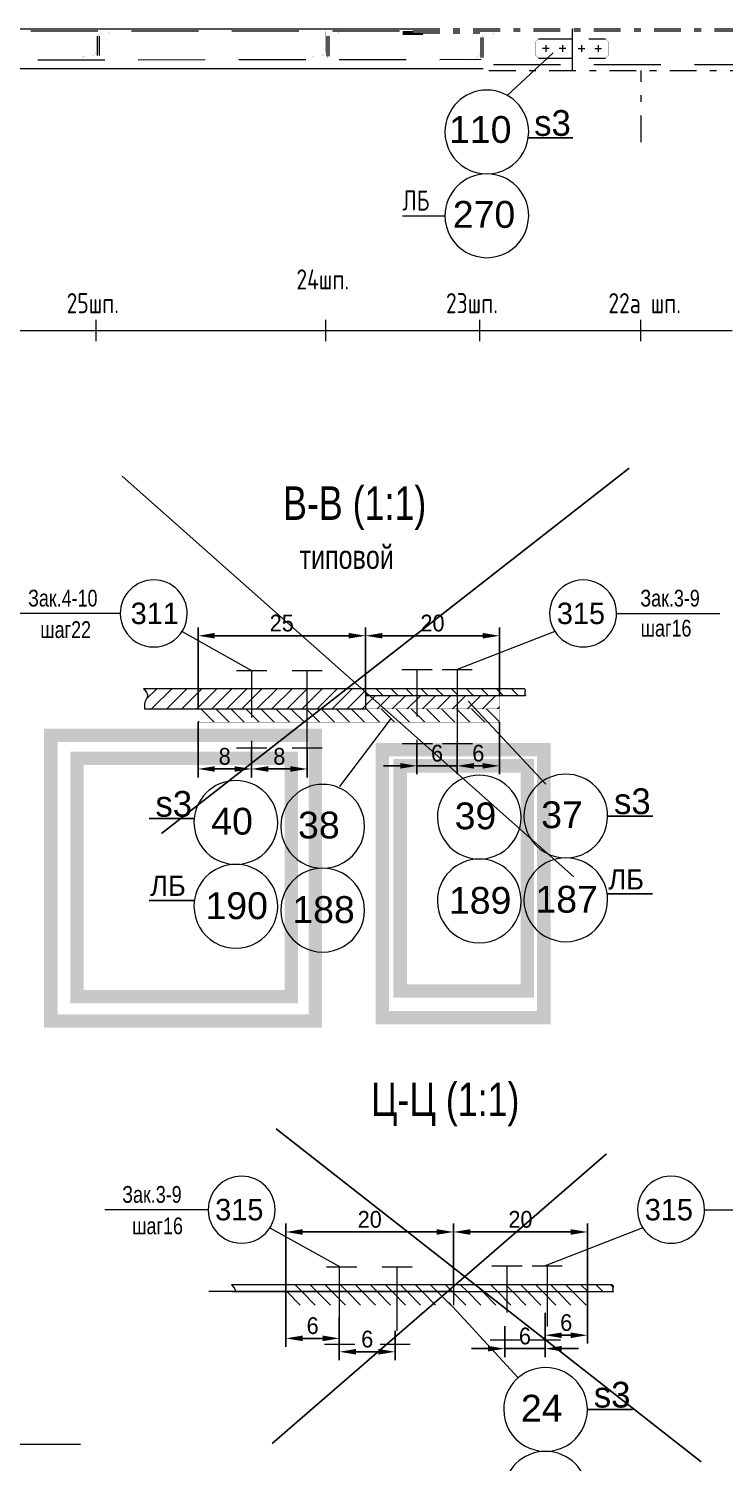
# Model space of a CAD drawing. Header units: millimetres. Extents: x 42007 to 66896, y -556 to 10827.
# Drawn here: x 44927 to 45966, y 1115 to 3254 of the extents above; entities that cross this region are included whole.
import ezdxf
from ezdxf.enums import TextEntityAlignment as Align

# ---------------------------------------------------------------- set-up
doc = ezdxf.new("R2010")
doc.units = ezdxf.units.MM
for name, pattern in [('K5LT32769', [0]), ('K5LT32770', [0]), ('K5LT32781', [90, 40, -20, 10, -20]), ('K5LT32782', [150, 100, -50]), ('K5LT32783', [75, 50, -25]), ('K5LT32786', [25.318241, 20.818241, -1.5, 1.5, -1.5]), ('K5LT32802', [105, 70, -35])]:
    doc.linetypes.add(name, pattern=pattern)
doc.layers.get('Defpoints').update_dxf_attribs({"color": 250})
doc.layers.add('pen_7', color=1, linetype='Continuous')
doc.styles.add('KTEXTSTYLE', font='GOST_AU.SHX', dxfattribs={"width": 0.96, "height": 5})
doc.styles.add('style5', font='arial.ttf', dxfattribs={"height": 3})
doc.dimstyles.new('ISO-10', dxfattribs={"dimscale": 10, "dimtxt": 2.5, "dimasz": 2.5, "dimexe": 1.25, "dimexo": 0, "dimtad": 1, "dimdec": 0, "dimtxsty": 'Standard', "dimcen": 2.5, "dimclrd": 7, "dimclre": 7, "dimclrt": 6, "dimadec": 0, "dimazin": 0, "dimtfac": 1, "dimtdec": 0, "dimtmove": 0, "dimatfit": 3, "dimfxl": 0, "dimarcsym": 0})
pattern_1 = [(45, (50614.336, 3365.016), (-11.22532, 11.22532), [])]
pattern_2 = [(135, (50614.336, 3365.016), (-11.22532, -11.22532), [])]

# ---------------------------------------------------------------- blocks, each defined once
blk = doc.blocks.new('*D118')
at = {"color": 7, "lineweight": -2, "transparency": 16777216}
for p, q in [((45180.2, 2219.5), (45180.2, 2137.3)), ((45259.9, 2181.1), (45259.9, 2137.3)), ((45205.2, 2149.8), (45234.9, 2149.8))]:
    blk.add_line(p, q, dxfattribs=at)
at = {"color": 7, "transparency": 16777216}
for points in [[(45205.2, 2153.9), (45205.2, 2145.6), (45180.2, 2149.8)], [(45234.9, 2153.9), (45234.9, 2145.6), (45259.9, 2149.8)]]:
    blk.add_solid(points, dxfattribs=at)
at = {"layer": 'Defpoints', "color": 0, "transparency": 16777216}
for p in [(45180.2, 2219.5), (45259.9, 2181.1), (45259.9, 2149.8)]:
    blk.add_point(p, dxfattribs=at)
at = {"color": 6, "transparency": 16777216, "insert": (45220, 2168.5), "char_height": 25, "attachment_point": 5}
blk.add_mtext('\\H25.0;\\W0.965;\\Q0;\\H25.0;\\W0.965;\\Q0;\\Q0;8', dxfattribs=at)
blk = doc.blocks.new('*D119')
at = {"color": 7, "lineweight": -2, "transparency": 16777216}
for p, q in [((45259.9, 2181.1), (45259.9, 2137.3)), ((45343.1, 2181.1), (45343.1, 2137.3)), ((45284.9, 2149.8), (45318.1, 2149.8))]:
    blk.add_line(p, q, dxfattribs=at)
at = {"color": 7, "transparency": 16777216}
for points in [[(45284.9, 2153.9), (45284.9, 2145.6), (45259.9, 2149.8)], [(45318.1, 2153.9), (45318.1, 2145.6), (45343.1, 2149.8)]]:
    blk.add_solid(points, dxfattribs=at)
at = {"layer": 'Defpoints', "color": 0, "transparency": 16777216}
for p in [(45259.9, 2181.1), (45343.1, 2181.1), (45343.1, 2149.8)]:
    blk.add_point(p, dxfattribs=at)
at = {"color": 6, "transparency": 16777216, "insert": (45301.5, 2168.5), "char_height": 25, "attachment_point": 5}
blk.add_mtext('\\H25.0;\\W0.965;\\Q0;\\H25.0;\\W0.965;\\Q0;\\Q0;8', dxfattribs=at)
blk = doc.blocks.new('*D120')
at = {"color": 7, "lineweight": -2, "transparency": 16777216}
for p, q in [((45507, 2187.8), (45507, 2141.9)), ((45567, 2187.8), (45567, 2141.9)), ((45482, 2154.4), (45457, 2154.4)), ((45507, 2154.4), (45567, 2154.4)), ((45592, 2154.4), (45617, 2154.4))]:
    blk.add_line(p, q, dxfattribs=at)
at = {"color": 7, "transparency": 16777216}
for points in [[(45482, 2158.6), (45482, 2150.3), (45507, 2154.4)], [(45592, 2158.6), (45592, 2150.3), (45567, 2154.4)]]:
    blk.add_solid(points, dxfattribs=at)
at = {"layer": 'Defpoints', "color": 0, "transparency": 16777216}
for p in [(45507, 2187.8), (45567, 2187.8), (45567, 2154.4)]:
    blk.add_point(p, dxfattribs=at)
at = {"color": 6, "transparency": 16777216, "insert": (45537, 2173.2), "char_height": 25, "attachment_point": 5}
blk.add_mtext('\\H25.0;\\W0.965;\\Q0;\\H25.0;\\W0.965;\\Q0;\\Q0;6', dxfattribs=at)
blk = doc.blocks.new('*D121')
at = {"color": 7, "lineweight": -2, "transparency": 16777216}
for p, q in [((45630.2, 2219.5), (45630.2, 2141.9)), ((45567, 2187.8), (45567, 2141.9)), ((45592, 2154.4), (45605.2, 2154.4))]:
    blk.add_line(p, q, dxfattribs=at)
at = {"color": 7, "transparency": 16777216}
for points in [[(45592, 2158.6), (45592, 2150.3), (45567, 2154.4)], [(45605.2, 2158.6), (45605.2, 2150.3), (45630.2, 2154.4)]]:
    blk.add_solid(points, dxfattribs=at)
at = {"layer": 'Defpoints', "color": 0, "transparency": 16777216}
for p in [(45630.2, 2219.5), (45567, 2187.8), (45630.2, 2154.4)]:
    blk.add_point(p, dxfattribs=at)
at = {"color": 6, "transparency": 16777216, "insert": (45598.6, 2173.2), "char_height": 25, "attachment_point": 5}
blk.add_mtext('\\H25.0;\\W0.965;\\Q0;\\H25.0;\\W0.965;\\Q0;\\Q0;6', dxfattribs=at)
blk = doc.blocks.new('*D126')
at = {"color": 7, "lineweight": -2, "transparency": 16777216}
for p, q in [((45430.2, 2269.5), (45430.2, 2361)), ((45630.2, 2259.5), (45630.2, 2361)), ((45455.2, 2348.5), (45605.2, 2348.5))]:
    blk.add_line(p, q, dxfattribs=at)
at = {"color": 7, "transparency": 16777216}
for points in [[(45455.2, 2352.7), (45455.2, 2344.4), (45430.2, 2348.5)], [(45605.2, 2352.7), (45605.2, 2344.4), (45630.2, 2348.5)]]:
    blk.add_solid(points, dxfattribs=at)
at = {"layer": 'Defpoints', "color": 0, "transparency": 16777216}
for p in [(45630.2, 2348.5), (45430.2, 2269.5), (45630.2, 2259.5)]:
    blk.add_point(p, dxfattribs=at)
at = {"color": 6, "transparency": 16777216, "insert": (45530.2, 2367.3), "char_height": 25, "attachment_point": 5}
blk.add_mtext('\\H25.0;\\W0.965;\\Q0;\\H25.0;\\W0.965;\\Q0;\\Q0;20', dxfattribs=at)
blk = doc.blocks.new('*D129')
at = {"color": 7, "lineweight": -2, "transparency": 16777216}
for p, q in [((45180.2, 2239.5), (45180.2, 2361)), ((45430.2, 2315.3), (45430.2, 2361)), ((45205.2, 2348.5), (45405.2, 2348.5))]:
    blk.add_line(p, q, dxfattribs=at)
at = {"color": 7, "transparency": 16777216}
for points in [[(45205.2, 2352.7), (45205.2, 2344.4), (45180.2, 2348.5)], [(45405.2, 2352.7), (45405.2, 2344.4), (45430.2, 2348.5)]]:
    blk.add_solid(points, dxfattribs=at)
at = {"layer": 'Defpoints', "color": 0, "transparency": 16777216}
for p in [(45430.2, 2348.5), (45430.2, 2315.3), (45180.2, 2239.5)]:
    blk.add_point(p, dxfattribs=at)
at = {"color": 6, "transparency": 16777216, "insert": (45305.2, 2367.3), "char_height": 25, "attachment_point": 5}
blk.add_mtext('\\H25.0;\\W0.965;\\Q0;\\H25.0;\\W0.965;\\Q0;\\Q0;25', dxfattribs=at)
blk = doc.blocks.new('*D140')
at = {"color": 7, "lineweight": -2, "transparency": 16777216}
for p, q in [((45311.5, 1370.2), (45311.5, 1287.9)), ((45391.1, 1331.8), (45391.1, 1287.9)), ((45336.5, 1300.4), (45366.1, 1300.4))]:
    blk.add_line(p, q, dxfattribs=at)
at = {"color": 7, "transparency": 16777216}
for points in [[(45336.5, 1304.6), (45336.5, 1296.2), (45311.5, 1300.4)], [(45366.1, 1304.6), (45366.1, 1296.2), (45391.1, 1300.4)]]:
    blk.add_solid(points, dxfattribs=at)
at = {"layer": 'Defpoints', "color": 0, "transparency": 16777216}
for p in [(45311.5, 1370.2), (45391.1, 1331.8), (45391.1, 1300.4)]:
    blk.add_point(p, dxfattribs=at)
at = {"color": 6, "transparency": 16777216, "insert": (45351.3, 1319.2), "char_height": 25, "attachment_point": 5}
blk.add_mtext('\\H25.0;\\W0.965;\\Q0;\\Q0;6\\H25.0;\\W0.965;\\Q0;', dxfattribs=at)
blk = doc.blocks.new('*D141')
at = {"color": 7, "lineweight": -2, "transparency": 16777216}
for p, q in [((45391.1, 1311.8), (45391.1, 1267.9)), ((45474.4, 1311.8), (45474.4, 1267.9)), ((45416.1, 1280.4), (45449.4, 1280.4))]:
    blk.add_line(p, q, dxfattribs=at)
at = {"color": 7, "transparency": 16777216}
for points in [[(45416.1, 1284.6), (45416.1, 1276.2), (45391.1, 1280.4)], [(45449.4, 1284.6), (45449.4, 1276.2), (45474.4, 1280.4)]]:
    blk.add_solid(points, dxfattribs=at)
at = {"layer": 'Defpoints', "color": 0, "transparency": 16777216}
for p in [(45391.1, 1311.8), (45474.4, 1311.8), (45474.4, 1280.4)]:
    blk.add_point(p, dxfattribs=at)
at = {"color": 6, "transparency": 16777216, "insert": (45432.8, 1299.2), "char_height": 25, "attachment_point": 5}
blk.add_mtext('\\H25.0;\\W0.965;\\Q0;\\Q0;6\\H25.0;\\W0.965;\\Q0;', dxfattribs=at)
blk = doc.blocks.new('*D142')
at = {"color": 7, "lineweight": -2, "transparency": 16777216}
for p, q in [((45638.2, 1318.4), (45638.2, 1272.6)), ((45698.2, 1318.4), (45698.2, 1272.6)), ((45613.2, 1285.1), (45588.2, 1285.1)), ((45638.2, 1285.1), (45698.2, 1285.1)), ((45723.2, 1285.1), (45748.2, 1285.1))]:
    blk.add_line(p, q, dxfattribs=at)
at = {"color": 7, "transparency": 16777216}
for points in [[(45613.2, 1289.2), (45613.2, 1280.9), (45638.2, 1285.1)], [(45723.2, 1289.2), (45723.2, 1280.9), (45698.2, 1285.1)]]:
    blk.add_solid(points, dxfattribs=at)
at = {"layer": 'Defpoints', "color": 0, "transparency": 16777216}
for p in [(45638.2, 1318.4), (45698.2, 1318.4), (45698.2, 1285.1)]:
    blk.add_point(p, dxfattribs=at)
at = {"color": 6, "transparency": 16777216, "insert": (45668.2, 1303.8), "char_height": 25, "attachment_point": 5}
blk.add_mtext('\\H25.0;\\W0.965;\\Q0;\\H25.0;\\W0.965;\\Q0;\\Q0;6', dxfattribs=at)
blk = doc.blocks.new('*D143')
at = {"color": 7, "lineweight": -2, "transparency": 16777216}
for p, q in [((45761.5, 1370.2), (45761.5, 1292.6)), ((45698.2, 1338.4), (45698.2, 1292.6)), ((45723.2, 1305.1), (45736.5, 1305.1))]:
    blk.add_line(p, q, dxfattribs=at)
at = {"color": 7, "transparency": 16777216}
for points in [[(45723.2, 1309.2), (45723.2, 1300.9), (45698.2, 1305.1)], [(45736.5, 1309.2), (45736.5, 1300.9), (45761.5, 1305.1)]]:
    blk.add_solid(points, dxfattribs=at)
at = {"layer": 'Defpoints', "color": 0, "transparency": 16777216}
for p in [(45761.5, 1370.2), (45698.2, 1338.4), (45761.5, 1305.1)]:
    blk.add_point(p, dxfattribs=at)
at = {"color": 6, "transparency": 16777216, "insert": (45729.8, 1323.8), "char_height": 25, "attachment_point": 5}
blk.add_mtext('\\H25.0;\\W0.965;\\Q0;\\H25.0;\\W0.965;\\Q0;\\Q0;6', dxfattribs=at)
blk = doc.blocks.new('*D144')
at = {"color": 7, "lineweight": -2, "transparency": 16777216}
for p, q in [((45561.5, 1380.1), (45561.5, 1471.6)), ((45586.5, 1459.1), (45736.5, 1459.1)), ((45761.5, 1370.1), (45761.5, 1471.6))]:
    blk.add_line(p, q, dxfattribs=at)
at = {"color": 7, "transparency": 16777216}
for points in [[(45586.5, 1463.3), (45586.5, 1454.9), (45561.5, 1459.1)], [(45736.5, 1463.3), (45736.5, 1454.9), (45761.5, 1459.1)]]:
    blk.add_solid(points, dxfattribs=at)
at = {"layer": 'Defpoints', "color": 0, "transparency": 16777216}
for p in [(45761.5, 1459.1), (45561.5, 1380.1), (45761.5, 1370.1)]:
    blk.add_point(p, dxfattribs=at)
at = {"color": 6, "transparency": 16777216, "insert": (45661.5, 1477.8), "char_height": 25, "attachment_point": 5}
blk.add_mtext('\\H25.0;\\W0.965;\\Q0;\\H25.0;\\W0.965;\\Q0;\\Q0;20', dxfattribs=at)
blk = doc.blocks.new('*D145')
at = {"color": 7, "lineweight": -2, "transparency": 16777216}
for p, q in [((45311.5, 1370.1), (45311.5, 1471.6)), ((45336.5, 1459.1), (45536.5, 1459.1)), ((45561.5, 1425.8), (45561.5, 1471.6))]:
    blk.add_line(p, q, dxfattribs=at)
at = {"color": 7, "transparency": 16777216}
for points in [[(45336.5, 1463.3), (45336.5, 1454.9), (45311.5, 1459.1)], [(45536.5, 1463.3), (45536.5, 1454.9), (45561.5, 1459.1)]]:
    blk.add_solid(points, dxfattribs=at)
at = {"layer": 'Defpoints', "color": 0, "transparency": 16777216}
for p in [(45561.5, 1459.1), (45561.5, 1425.8), (45311.5, 1370.1)]:
    blk.add_point(p, dxfattribs=at)
at = {"color": 6, "transparency": 16777216, "insert": (45436.5, 1477.8), "char_height": 25, "attachment_point": 5}
blk.add_mtext('\\H25.0;\\W0.965;\\Q0;\\Q0;20\\H25.0;\\W0.965;\\Q0;', dxfattribs=at)

msp = doc.modelspace()

# ---------------------------------------------------------------- hatches: boundary and pattern name
h = msp.add_hatch()
h.set_pattern_fill('', style=0, pattern_type=0)
h.set_pattern_definition(pattern_1)
h.paths.add_polyline_path([(45430.21, 2259.528), (45430.21, 2269.528), (45099.021, 2269.528), (45099.108, 2269.428), (45099.237, 2269.278), (45099.431, 2269.053), (45099.72, 2268.717), (45100.151, 2268.212), (45100.785, 2267.454), (45101.694, 2266.315), (45102.913, 2264.598), (45104.246, 2261.993), (45104.724, 2259.434), (45104.72, 2259.216), (45104.691, 2258.777), (45104.555, 2257.895), (45104.028, 2256.111), (45103.23, 2254.227), (45102.772, 2253.264), (45102.523, 2252.752), (45102.363, 2252.421), (45102.204, 2252.092), (45101.998, 2251.659), (45101.707, 2251.035), (45101.3, 2250.109), (45100.772, 2248.717), (45100.411, 2247.447), (45100.366, 2247.242), (45100.286, 2246.831), (45100.168, 2246.006), (45100.072, 2244.346), (45100.183, 2241.862), (45100.306, 2240.615), (45100.376, 2239.99), (45100.412, 2239.678), (45100.429, 2239.528), (45430.21, 2239.528)])
h = msp.add_hatch()
h.set_pattern_fill('', angle=90, style=0, pattern_type=0)
h.set_pattern_definition(pattern_2)
h.paths.add_polyline_path([(45630.21, 2259.528), (45669.192, 2259.528), (45669.131, 2259.628), (45669.077, 2259.717), (45668.996, 2259.852), (45668.876, 2260.053), (45668.7, 2260.355), (45668.451, 2260.809), (45668.128, 2261.49), (45667.821, 2262.514), (45667.812, 2263.506), (45667.825, 2263.576), (45667.854, 2263.715), (45667.931, 2263.993), (45668.095, 2264.456), (45668.188, 2264.688), (45668.236, 2264.804), (45668.26, 2264.862), (45668.273, 2264.894), (45668.292, 2264.942), (45668.321, 2265.012), (45668.364, 2265.118), (45668.427, 2265.277), (45668.516, 2265.515), (45668.629, 2265.871), (45668.73, 2266.404), (45668.733, 2266.444), (45668.736, 2266.505), (45668.739, 2266.626), (45668.727, 2266.87), (45668.639, 2267.354), (45668.265, 2268.32), (45667.924, 2268.956), (45667.738, 2269.273), (45667.644, 2269.432), (45667.596, 2269.512), (45667.586, 2269.528), (45430.21, 2269.528), (45430.21, 2259.528)])
h = msp.add_hatch()
h.set_pattern_fill('', style=0, pattern_type=0)
h.set_pattern_definition(pattern_1)
h.paths.add_polyline_path([(45430.21, 2259.528), (45430.21, 2239.528), (45630.21, 2239.528), (45630.21, 2259.528)])
h = msp.add_hatch()
h.set_pattern_fill('', angle=90, style=0, pattern_type=0)
h.set_pattern_definition(pattern_2)
h.paths.add_polyline_path([(45630.21, 2219.528), (45630.21, 2239.528), (45430.21, 2239.528), (45180.21, 2239.528), (45180.21, 2219.528)])
h = msp.add_hatch()
h.set_pattern_fill('', angle=90, style=0, pattern_type=0)
h.set_pattern_definition(pattern_2)
h.paths.add_polyline_path([(45761.455, 1350.095), (45761.455, 1370.095), (45561.455, 1370.095), (45311.455, 1370.095), (45311.455, 1350.095)])
h = msp.add_hatch()
h.set_pattern_fill('', angle=90, style=0, pattern_type=0)
h.set_pattern_definition(pattern_2)
h.paths.add_polyline_path([(45361.455, 1370.095), (45322.473, 1370.095), (45322.533, 1370.195), (45322.588, 1370.284), (45322.669, 1370.419), (45322.789, 1370.62), (45322.965, 1370.922), (45323.214, 1371.376), (45323.537, 1372.057), (45323.844, 1373.081), (45323.852, 1374.073), (45323.84, 1374.143), (45323.81, 1374.282), (45323.734, 1374.56), (45323.569, 1375.023), (45323.477, 1375.255), (45323.429, 1375.371), (45323.405, 1375.429), (45323.392, 1375.461), (45323.372, 1375.509), (45323.343, 1375.579), (45323.3, 1375.685), (45323.237, 1375.844), (45323.149, 1376.082), (45323.036, 1376.438), (45322.935, 1376.971), (45322.932, 1377.011), (45322.928, 1377.072), (45322.926, 1377.194), (45322.938, 1377.437), (45323.026, 1377.921), (45323.399, 1378.887), (45323.741, 1379.523), (45323.927, 1379.84), (45324.021, 1379.999), (45324.069, 1380.079), (45324.078, 1380.095), (45561.455, 1380.095), (45561.455, 1370.095)])
h = msp.add_hatch()
h.set_pattern_fill('', angle=90, style=0, pattern_type=0)
h.set_pattern_definition(pattern_2)
h.paths.add_polyline_path([(45761.455, 1370.095), (45800.437, 1370.095), (45800.376, 1370.195), (45800.322, 1370.284), (45800.241, 1370.419), (45800.121, 1370.62), (45799.945, 1370.922), (45799.696, 1371.376), (45799.373, 1372.057), (45799.066, 1373.081), (45799.058, 1374.073), (45799.07, 1374.143), (45799.099, 1374.282), (45799.176, 1374.56), (45799.34, 1375.023), (45799.433, 1375.255), (45799.481, 1375.371), (45799.505, 1375.429), (45799.518, 1375.461), (45799.537, 1375.509), (45799.566, 1375.579), (45799.609, 1375.685), (45799.672, 1375.844), (45799.761, 1376.082), (45799.874, 1376.438), (45799.975, 1376.971), (45799.978, 1377.011), (45799.981, 1377.072), (45799.984, 1377.194), (45799.972, 1377.437), (45799.884, 1377.921), (45799.51, 1378.887), (45799.169, 1379.523), (45798.983, 1379.84), (45798.889, 1379.999), (45798.841, 1380.079), (45798.831, 1380.095), (45561.455, 1380.095), (45561.455, 1370.095)])

# ---------------------------------------------------------------- linework, layer by layer
at = {"color": 7, "linetype": 'K5LT32782', "lineweight": 18}
for p, q in [((43430.795, 3251.009), (45501.004, 3251.009)), ((45030.004, 3214.323), (45030.004, 3243.07)), ((45033.004, 3214.323), (45033.004, 3243.07)), ((45373.004, 3213.225), (45373.004, 3243.07)), ((45376.004, 3213.225), (45376.004, 3243.07)), ((45486.004, 3250.026), (45501.004, 3250.026)), ((45486.004, 3248.061), (45516.004, 3248.061)), ((45486.004, 3248.044), (45501.004, 3248.044)), ((45486.004, 3246.078), (45516.004, 3246.078)), ((45603.004, 3211.242), (45603.004, 3241.087)), ((45606.004, 3211.242), (45606.004, 3241.087)), ((44041.004, 3206.565), (45603.004, 3208.385)), ((45621.134, 3200.487), (46001.393, 3200.487))]:
    msp.add_line(p, q, dxfattribs=at)
at = {"color": 7, "linetype": 'K5LT32769', "lineweight": 18}
for p, q in [((44041.004, 3254.047), (45501.004, 3254.047)), ((45738.452, 3254.047), (45738.452, 3238.895)), ((45699.208, 3229.601), (45699.208, 3219.601)), ((45724.208, 3229.601), (45724.208, 3219.601)), ((45752.697, 3229.601), (45752.697, 3219.601)), ((45777.697, 3229.601), (45777.697, 3219.601)), ((45710.393, 3217.988), (45641.674, 3154.611)), ((45704.208, 3224.601), (45694.208, 3224.601)), ((45729.208, 3224.601), (45719.208, 3224.601)), ((45738.452, 3210.14), (45738.452, 3194.565)), ((45747.697, 3224.601), (45757.697, 3224.601)), ((45772.697, 3224.601), (45782.697, 3224.601)), ((44041.004, 3194.565), (45605.83, 3194.565)), ((45485.332, 2974.991), (45548.796, 2974.991)), ((45028.004, 2787.706), (45028.004, 2819.706)), ((45371.004, 2787.706), (45371.004, 2819.706)), ((45601.004, 2787.706), (45601.004, 2819.706)), ((45841.004, 2787.706), (45841.004, 2819.706)), ((45064.09, 2381.743), (44910.007, 2381.743)), ((45805.047, 2381.743), (45959.13, 2381.743)), ((45156.273, 2354.9), (45259.886, 2296.805)), ((45712.863, 2354.9), (45566.959, 2298.272)), ((45237.865, 2296.455), (45282.924, 2296.455)), ((45320.608, 2296.455), (45365.666, 2296.455)), ((45342.628, 2296.805), (45342.628, 2181.136)), ((45484.429, 2298.272), (45529.488, 2298.272)), ((45544.429, 2298.272), (45589.488, 2298.272)), ((45566.959, 2298.272), (45566.959, 2187.757)), ((45667.586, 2269.528), (45099.021, 2269.528)), ((45430.21, 2269.528), (45430.21, 2239.528)), ((45430.21, 2259.528), (45669.192, 2259.528)), ((45583.202, 2250.69), (45699.206, 2127.211)), ((45100.429, 2239.528), (45430.21, 2239.528)), ((45468.402, 2225.793), (45391.399, 2123.57)), ((45484.938, 2187.757), (45529.997, 2187.757)), ((45544.938, 2187.757), (45589.997, 2187.757)), ((45237.865, 2181.136), (45282.924, 2181.136)), ((45320.608, 2181.136), (45365.666, 2181.136)), ((45195.335, 1492.31), (45041.252, 1492.31)), ((45936.292, 1492.31), (46090.375, 1492.31)), ((45287.518, 1465.467), (45391.131, 1407.372)), ((45844.109, 1465.467), (45698.204, 1408.839)), ((45372.194, 1407.022), (45417.253, 1407.022)), ((45391.131, 1331.78), (45391.131, 1407.372)), ((45454.936, 1407.022), (45499.995, 1407.022)), ((45476.957, 1407.022), (45476.957, 1311.703)), ((45618.758, 1408.839), (45663.817, 1408.839)), ((45678.758, 1408.839), (45723.817, 1408.839)), ((45701.287, 1410.036), (45701.287, 1318.324)), ((45561.455, 1370.095), (45196.429, 1370.095)), ((45798.831, 1380.095), (45230.266, 1380.095)), ((45231.675, 1370.095), (45561.455, 1370.095)), ((45561.455, 1380.095), (45561.455, 1350.095)), ((45561.455, 1370.095), (45800.437, 1370.095)), ((45369.11, 1291.703), (45414.169, 1291.703)), ((45451.853, 1291.703), (45496.911, 1291.703)), ((45616.183, 1298.324), (45661.242, 1298.324)), ((45676.183, 1298.324), (45721.242, 1298.324)), ((43722.521, 1142.712), (45004.849, 1142.712))]:
    msp.add_line(p, q, dxfattribs=at)
at = {"color": 7, "linetype": 'K5LT32781', "lineweight": 18}
for p, q in [((45501.004, 3254.096), (46001.393, 3254.096)), ((45501.004, 3253.983), (46001.393, 3253.983)), ((45501.004, 3251.096), (46001.393, 3251.096)), ((45501.004, 3251.047), (46001.393, 3251.047)), ((45501.004, 3251.009), (45601.004, 3251.009)), ((45501.004, 3251.009), (46001.393, 3251.009)), ((45738.452, 3251.047), (45738.452, 3238.895)), ((45501.004, 3248.035), (45601.004, 3248.035)), ((45738.452, 3210.14), (45738.452, 3191.565)), ((45614.362, 3191.565), (46001.393, 3191.565)), ((45841.452, 3084.767), (45841.452, 3191.565))]:
    msp.add_line(p, q, dxfattribs=at)
at = {"color": 7, "linetype": 'K5LT32783', "lineweight": 18}
for p, q in [((45688.452, 3238.895), (45788.452, 3238.895)), ((45688.452, 3210.14), (45788.452, 3210.14))]:
    msp.add_line(p, q, dxfattribs=at)
at = {"color": 7, "linetype": 'K5LT32770', "lineweight": 18}
for p, q in [((45738.452, 3238.895), (45738.452, 3210.14)), ((43412.445, 2803.706), (45977.521, 2803.706))]:
    msp.add_line(p, q, dxfattribs=at)
at = {"color": 0}
for p, q in [((45739.908, 3091.313), (45672.418, 3091.313)), ((45174.577, 2075.68), (45107.087, 2075.68)), ((45859.156, 2079.576), (45791.666, 2079.576)), ((45174.577, 1953.703), (45107.087, 1953.703)), ((45858.538, 1963.34), (45791.049, 1963.34)), ((45554.832, 1353.74), (45658.201, 1241.701)), ((45828.952, 1194.322), (45761.462, 1194.322))]:
    msp.add_line(p, q, dxfattribs=at)
at = {"color": 1}
for p, q in [((45125.664, 2053.479), (45823.857, 2598.482)), ((45066.744, 2586.699), (45741.37, 1988.668)), ((45296.758, 1613.027), (45931.122, 1116.141)), ((45290.866, 1143.636), (45789.716, 1575.711))]:
    msp.add_line(p, q, dxfattribs=at)
at = {"color": 7, "linetype": 'K5LT32802', "lineweight": 18}
for p, q in [((45259.886, 2296.805), (45259.886, 2181.136)), ((45506.959, 2298.272), (45506.959, 2187.757)), ((45641.287, 1408.839), (45641.287, 1318.324))]:
    msp.add_line(p, q, dxfattribs=at)
at = {"color": 7, "linetype": 'K5LT32786', "const_width": 0.18}
for points in [[(45028.004, 3250.018), (45028.004, 3219.785), (45027.509, 3217.32), (45026.1, 3215.229), (45023.991, 3213.833), (45021.504, 3213.342), (45011.004, 3213.342), (45009.504, 3212.944), (45008.406, 3211.855), (45008.004, 3210.368), (45030.004, 3210.368), (45030.004, 3240.601), (45030.499, 3243.067), (45031.908, 3245.157), (45034.016, 3246.553), (45036.504, 3247.044), (45045.004, 3247.044), (45046.504, 3247.442), (45047.602, 3248.531), (45048.004, 3250.018), (45028.004, 3250.018)], [(45371.004, 3250.018), (45371.004, 3219.785), (45370.509, 3217.32), (45369.1, 3215.229), (45366.991, 3213.833), (45364.504, 3213.342), (45354.004, 3213.342), (45352.504, 3212.944), (45351.406, 3211.855), (45351.004, 3210.368), (45373.004, 3210.368), (45373.004, 3240.601), (45373.499, 3243.067), (45374.908, 3245.157), (45377.016, 3246.553), (45379.504, 3247.044), (45388.004, 3247.044), (45389.504, 3247.442), (45390.602, 3248.531), (45391.004, 3250.018), (45371.004, 3250.018)], [(45601.004, 3248.035), (45601.004, 3217.802), (45600.509, 3215.337), (45599.1, 3213.246), (45596.991, 3211.85), (45594.504, 3211.359), (45584.004, 3211.359), (45582.504, 3210.961), (45581.406, 3209.872), (45581.004, 3208.385), (45603.004, 3208.385), (45603.004, 3238.618), (45603.499, 3241.084), (45604.908, 3243.174), (45607.016, 3244.571), (45609.504, 3245.061), (45618.004, 3245.061), (45619.504, 3245.459), (45620.602, 3246.548), (45621.004, 3248.035), (45601.004, 3248.035)]]:
    msp.add_lwpolyline(points, dxfattribs=at)
at = {"color": 7, "linetype": 'K5LT32782', "const_width": 0.18}
for points in [[(45683.452, 3215.106), (45683.452, 3233.929), (45688.452, 3238.895)], [(45793.452, 3215.106), (45793.452, 3233.929), (45788.452, 3238.895)], [(45688.452, 3210.14), (45683.452, 3215.106)], [(45788.452, 3210.14), (45793.452, 3215.106)]]:
    msp.add_lwpolyline(points, dxfattribs=at)
at = {"color": 7, "linetype": 'K5LT32769', "const_width": 0.18}
for points in [[(45630.21, 2239.528), (45630.21, 2259.528), (45430.21, 2259.528), (45430.21, 2239.528)], [(45630.21, 2239.528), (45630.21, 2219.528), (45180.21, 2219.528), (45180.21, 2239.528)], [(45761.455, 1370.095), (45761.455, 1350.095), (45311.455, 1350.095), (45311.455, 1370.095)]]:
    msp.add_lwpolyline(points, close=True, dxfattribs=at)
at = {"color": 6, "const_width": 20}
for points in [[(44960.487, 2199.813), (45355.246, 2199.813), (45355.246, 1773.63), (44960.487, 1773.63)], [(45455.336, 2178.501), (45696.396, 2178.501), (45696.396, 1778.795), (45455.336, 1778.795)], [(44999.72, 2165.774), (45319.402, 2165.774), (45319.402, 1810.128), (44999.72, 1810.128)], [(45481.959, 2154.418), (45671.939, 2154.418), (45671.939, 1818.564), (45481.959, 1818.564)]]:
    msp.add_lwpolyline(points, close=True, dxfattribs=at)
at = {"color": 7, "linetype": 'K5LT32769', "const_width": 0.18}
msp.add_lwpolyline([(45927.532, 1720.548), (46101.007, 1720.548), (46130.032, 1720.548)], dxfattribs=at)
at = {"color": 7, "linetype": 'K5LT32769', "lineweight": 18}
for centre, radius, start, end in [((45611.296, 3099.991), 62.5, 0, 179.999977), ((45611.296, 3099.991), 62.5, 179.999977, 0), ((45611.296, 2974.991), 62.5, 0, 179.999977), ((45611.296, 2974.991), 62.5, 179.999977, 0), ((45114.09, 2381.743), 50, 0, 179.999977), ((45755.047, 2381.743), 50, 0, 180.000054), ((45114.09, 2381.743), 50, 179.999977, 0), ((45755.047, 2381.743), 50, 180.000054, 0), ((45600.054, 2077.879), 62.5, 0, 179.999977), ((45729.166, 2079.576), 62.5, 0, 179.999977), ((45236.674, 2069.94), 62.5, 0, 179.999977), ((45366.262, 2064.199), 62.5, 0, 179.999977), ((45600.054, 2077.879), 62.5, 179.999977, 0), ((45729.166, 2079.576), 62.5, 179.999977, 0), ((45236.674, 2069.94), 62.5, 179.999977, 0), ((45366.262, 2064.199), 62.5, 179.999977, 0), ((45600.054, 1952.879), 62.5, 0, 179.999977), ((45729.166, 1954.576), 62.5, 0, 179.999977), ((45236.674, 1944.94), 62.5, 0, 179.999977), ((45366.262, 1939.199), 62.5, 0, 179.999977), ((45600.054, 1952.879), 62.5, 179.999977, 0), ((45729.166, 1954.576), 62.5, 179.999977, 0), ((45236.674, 1944.94), 62.5, 179.999977, 0), ((45366.262, 1939.199), 62.5, 179.999977, 0), ((45245.335, 1492.31), 50, 0, 179.999977), ((45886.292, 1492.31), 50, 0, 180.000054), ((45245.335, 1492.31), 50, 179.999977, 0), ((45886.292, 1492.31), 50, 180.000054, 0), ((45698.962, 1194.322), 62.5, 0, 179.999977), ((45698.962, 1194.322), 62.5, 179.999977, 0), ((45698.962, 1069.322), 62.5, 0, 179.999977)]:
    msp.add_arc(centre, radius, start, end, dxfattribs=at)
for points, knots in [([(45099.021, 2269.528), (45100.572, 2267.656), (45102.634, 2265.436), (45104.096, 2262.45), (45104.473, 2261.354), (45104.668, 2260.434), (45104.739, 2259.597), (45104.706, 2258.772), (45104.568, 2257.878), (45104.287, 2256.805), (45103.774, 2255.403), (45102.93, 2253.564), (45101.866, 2251.428), (45100.911, 2249.256), (45100.351, 2247.369), (45100.113, 2245.718), (45100.043, 2244.009), (45100.153, 2241.92), (45100.332, 2240.377), (45100.429, 2239.528)], [0, 0, 0, 0, 4.30897143, 5.16441514, 5.79951685, 6.33068543, 6.80317648, 7.26569597, 7.77047228, 8.38283831, 9.20033005, 10.37848864, 11.91880912, 13.37290327, 14.52002221, 15.34850225, 16.28330532, 17.50684128, 19, 19, 19, 19]), ([(45667.586, 2269.528), (45667.947, 2268.904), (45668.432, 2268.139), (45668.69, 2267.171), (45668.739, 2266.807), (45668.742, 2266.493), (45668.707, 2266.188), (45668.629, 2265.848), (45668.482, 2265.403), (45668.259, 2264.86), (45668.014, 2264.265), (45667.845, 2263.733), (45667.779, 2263.301), (45667.771, 2262.952), (45667.801, 2262.602), (45667.877, 2262.212), (45668.016, 2261.756), (45668.247, 2261.195), (45668.641, 2260.437), (45668.984, 2259.871), (45669.192, 2259.528)], [0, 0, 0, 0, 4.08939432, 4.93288753, 5.58232227, 6.1410544, 6.68208123, 7.29305429, 8.09329093, 9.29781149, 10.57259543, 11.69533029, 12.4074641, 13.00870095, 13.64346496, 14.36997302, 15.22506505, 16.3033082, 17.75770901, 20, 20, 20, 20]), ([(45230.266, 1380.095), (45231.811, 1378.368), (45233.844, 1376.261), (45235.287, 1373.356), (45235.686, 1372.2), (45235.909, 1371.143), (45235.965, 1370.451), (45235.969, 1370.095)], [0, 0, 0, 0, 4.1917982, 5.07811239, 5.76606681, 6.36647321, 7, 7, 7, 7]), ([(45798.831, 1380.095), (45799.192, 1379.471), (45799.678, 1378.706), (45799.935, 1377.738), (45799.984, 1377.374), (45799.987, 1377.06), (45799.952, 1376.756), (45799.874, 1376.415), (45799.727, 1375.97), (45799.504, 1375.427), (45799.259, 1374.832), (45799.09, 1374.3), (45799.024, 1373.868), (45799.016, 1373.519), (45799.046, 1373.169), (45799.122, 1372.779), (45799.261, 1372.323), (45799.492, 1371.763), (45799.886, 1371.004), (45800.229, 1370.438), (45800.437, 1370.095)], [0, 0, 0, 0, 4.08939432, 4.93288753, 5.58232227, 6.1410544, 6.68208123, 7.29305429, 8.09329093, 9.29781149, 10.57259543, 11.6953303, 12.4074641, 13.00870095, 13.64346496, 14.36997302, 15.22506505, 16.3033082, 17.75770901, 20, 20, 20, 20])]:
    msp.add_open_spline(points, degree=3, knots=knots, dxfattribs=at)

# ---------------------------------------------------------------- texts
at = {"color": 7, "attachment_point": 1}
for s, insert, char_height, style in [('{\\H12.8x;\\W0.965;s3}', (45681.973, 3132.599), 3, 'style5'), ('\\H3.5;\\W0.965;\\Q15;\\Q0;\\H30.00;ЛБ', (45485.325, 3012.751), 2.5, 'KTEXTSTYLE'), ('{\\H12x;\\W0.965;24шп.}', (45327.095, 2895.069), 2.5, 'KTEXTSTYLE'), ('{\\H12x;\\W0.965;25шп.}', (44984.095, 2859.631), 2.5, 'KTEXTSTYLE'), ('{\\H12x;\\W0.965;23шп.}', (45550.348, 2859.631), 2.5, 'KTEXTSTYLE'), ('\\H3.5;\\W0.965;\\Q15;\\Q0;\\W0.765;\\H35.00;типовой', (45331.785, 2483.309), 3, 'style5'), ('\\H3.5;\\W0.965;\\Q15;\\Q0;\\W0.765;\\H25.00;Зак.4-10', (44926.535, 2417.086), 3, 'style5'), ('\\H3.5;\\W0.965;\\Q15;\\Q0;\\W0.765;\\H25.00;Зак.3-9', (45840.456, 2417.086), 3, 'style5'), ('\\H3.5;\\W0.965;\\Q15;\\Q0;\\W0.765;\\H25.00;шаг22', (44944.695, 2370.137), 3, 'style5'), ('\\H3.5;\\W0.965;\\Q15;\\Q0;\\W0.765;\\H25.00;шаг16', (45840.912, 2372.318), 3, 'style5'), ('{\\H12.8x;\\W0.965;s3}', (45116.642, 2116.966), 3, 'style5'), ('{\\H12.8x;\\W0.965;s3}', (45801.221, 2120.862), 3, 'style5'), ('\\H3.5;\\W0.965;\\Q15;\\Q0;\\H30.00;ЛБ', (45108.818, 1990.451), 3, 'style5'), ('\\H3.5;\\W0.965;\\Q15;\\Q0;\\H30.00;ЛБ', (45792.78, 2000.088), 3, 'style5'), ('\\H3.5;\\W0.965;\\Q15;\\Q0;\\W0.765;\\H25.00;Зак.3-9', (45067.041, 1527.653), 3, 'style5'), ('\\H3.5;\\W0.965;\\Q15;\\Q0;\\W0.765;\\H25.00;шаг16', (45081.894, 1480.704), 3, 'style5'), ('{\\H12.8x;\\W0.965;s3}', (45771.017, 1235.608), 3, 'style5')]:
    msp.add_mtext(s, dxfattribs=dict(at, insert=insert, char_height=char_height, style=style))
at = {"color": 2, "insert": (45792.729, 2859.631), "char_height": 2.5, "attachment_point": 1, "style": 'KTEXTSTYLE'}
msp.add_mtext('{\\H12x;\\W0.965;22a шп.}', dxfattribs=at)
at = {"color": 7, "char_height": 3, "attachment_point": 1, "rotation": 359.99983, "style": 'style5'}
for s, insert in [('\\H3.5;\\W0.965;\\Q15;\\Q0;\\W0.765;\\H50.00;В-В (1:1)', (45307.15, 2571.321)), ('\\H3.5;\\W0.965;\\Q15;\\Q0;\\W0.765;\\H50.00;Ц-Ц (1:1)', (45438.395, 1681.888))]:
    msp.add_mtext(s, dxfattribs=dict(at, insert=insert))
at = {"layer": 'pen_7', "color": 2, "linetype": 'Continuous', "style": 'style5'}
for s, p in [('110', (45601.476, 3103.721)), ('270', (45607.104, 2977.014)), ('39', (45594.37, 2079.789)), ('37', (45723.482, 2081.487)), ('40', (45230.99, 2071.85)), ('38', (45360.577, 2066.11)), ('189', (45601.361, 1953.735)), ('187', (45730.473, 1955.433)), ('190', (45237.981, 1945.796)), ('188', (45367.568, 1940.056)), ('24', (45693.278, 1196.232))]:
    msp.add_text(s, height=40, dxfattribs=at).set_placement(p, align=Align.MIDDLE_CENTER)
at = {"layer": 'pen_7', "color": 2, "linetype": 'Continuous', "char_height": 40, "attachment_point": 1, "style": 'style5'}
for s, insert in [('\\H3.5;\\W0.965;\\Q15;\\Q0;\\H32.00;311', (45079.656, 2397.886)), ('\\H3.5;\\W0.965;\\Q15;\\Q0;\\H32.00;315', (45715.82, 2397.886)), ('\\H3.5;\\W0.965;\\Q15;\\Q0;\\H32.00;315', (45205.822, 1508.453)), ('\\H3.5;\\W0.965;\\Q15;\\Q0;\\H32.00;315', (45847.065, 1508.453))]:
    msp.add_mtext(s, dxfattribs=dict(at, insert=insert))

# ---------------------------------------------------------------- dimensions: what is measured, and where the dimension line sits
at = {"color": 0}
for base, p1, p2, text, picture, middle in [((45430.21, 2348.529), (45180.21, 2239.528), (45430.21, 2315.279), '\\H25.0;\\W0.965;\\Q0;\\H25.0;\\W0.965;\\Q0;\\Q0;25', '*D129', (45305.21, 2348.529)), ((45630.21, 2348.529), (45430.21, 2269.528), (45630.21, 2259.528), '\\H25.0;\\W0.965;\\Q0;\\H25.0;\\W0.965;\\Q0;\\Q0;20', '*D126', (45530.21, 2348.529)), ((45561.455, 1459.096), (45311.455, 1370.095), (45561.455, 1425.846), '\\H25.0;\\W0.965;\\Q0;\\Q0;20\\H25.0;\\W0.965;\\Q0;', '*D145', (45436.455, 1459.096)), ((45761.455, 1459.096), (45561.455, 1380.095), (45761.455, 1370.095), '\\H25.0;\\W0.965;\\Q0;\\H25.0;\\W0.965;\\Q0;\\Q0;20', '*D144', (45661.455, 1459.096))]:
    dim = msp.add_linear_dim(base=base, p1=p1, p2=p2, text=text, dimstyle='ISO-10', override={"dimfxl": 1.25}, dxfattribs=at)
    dim.commit()
    dim.dimension.update_dxf_attribs({"geometry": picture, "text_midpoint": middle, "dimtype": 160})
at = {"color": 4}
for base, p1, p2, text, picture, middle in [((45259.886, 2149.767), (45180.21, 2219.528), (45259.886, 2181.136), '\\H25.0;\\W0.965;\\Q0;\\H25.0;\\W0.965;\\Q0;\\Q0;8', '*D118', (45220.048, 2149.767)), ((45630.21, 2154.418), (45566.959, 2187.757), (45630.21, 2219.528), '\\H25.0;\\W0.965;\\Q0;\\H25.0;\\W0.965;\\Q0;\\Q0;6', '*D121', (45598.584, 2154.418)), ((45343.137, 2149.767), (45259.886, 2181.136), (45343.137, 2181.136), '\\H25.0;\\W0.965;\\Q0;\\H25.0;\\W0.965;\\Q0;\\Q0;8', '*D119', (45301.511, 2149.767)), ((45566.959, 2154.418), (45506.959, 2187.757), (45566.959, 2187.757), '\\H25.0;\\W0.965;\\Q0;\\H25.0;\\W0.965;\\Q0;\\Q0;6', '*D120', (45536.959, 2154.418)), ((45391.131, 1300.411), (45311.455, 1370.172), (45391.131, 1331.78), '\\H25.0;\\W0.965;\\Q0;\\Q0;6\\H25.0;\\W0.965;\\Q0;', '*D140', (45351.293, 1300.411)), ((45761.455, 1305.062), (45698.204, 1338.4), (45761.455, 1370.172), '\\H25.0;\\W0.965;\\Q0;\\H25.0;\\W0.965;\\Q0;\\Q0;6', '*D143', (45729.829, 1305.062)), ((45474.382, 1280.411), (45391.131, 1311.78), (45474.382, 1311.78), '\\H25.0;\\W0.965;\\Q0;\\Q0;6\\H25.0;\\W0.965;\\Q0;', '*D141', (45432.756, 1280.411)), ((45698.204, 1285.062), (45638.204, 1318.4), (45698.204, 1318.4), '\\H25.0;\\W0.965;\\Q0;\\H25.0;\\W0.965;\\Q0;\\Q0;6', '*D142', (45668.204, 1285.062))]:
    dim = msp.add_linear_dim(base=base, p1=p1, p2=p2, text=text, dimstyle='ISO-10', override={"dimfxl": 1.25}, dxfattribs=at)
    dim.commit()
    dim.dimension.update_dxf_attribs({"geometry": picture, "text_midpoint": middle, "dimtype": 160})

doc.saveas('drawing.dxf')
